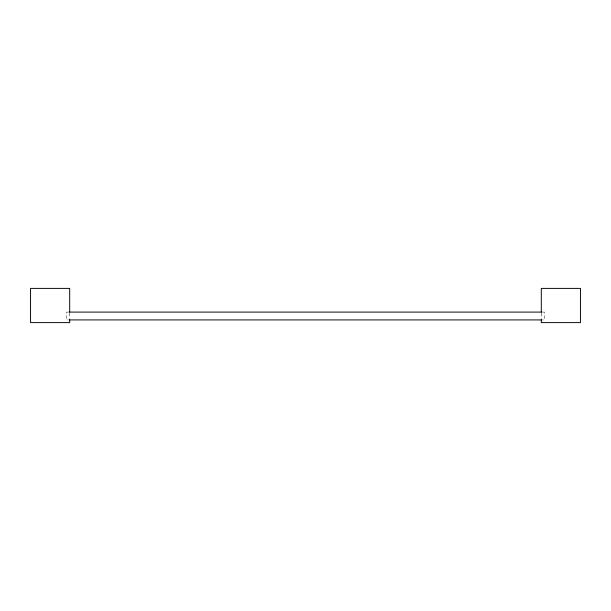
<?xml version="1.0" encoding="UTF-8"?>
<svg xmlns="http://www.w3.org/2000/svg" width="611" height="611" viewBox="0 0 611 611"><rect width="100%" height="100%" fill="white"/><g stroke="black" fill="none" stroke-linecap="round" stroke-linejoin="round"><path stroke-width="0.46" stroke-dasharray="3.06 2.29" d="M68.47 312.091L66.561 312.091L66.561 319.92L68.47 319.92M542.537 312.091L544.447 312.091L544.447 319.92L542.537 319.92M541.308 313.107L541.308 318.805M69.692 313.107L69.692 318.805"/><path stroke-width="0.92" d="M69.417 312.091L541.583 312.091M69.417 319.92L541.583 319.92M541.308 312.152L541.308 288.392L580.45 288.392L580.45 322.608L541.308 322.608L541.308 319.759M69.692 312.152L69.692 288.392L30.55 288.392L30.55 322.608L69.692 322.608L69.692 319.759"/></g></svg>
